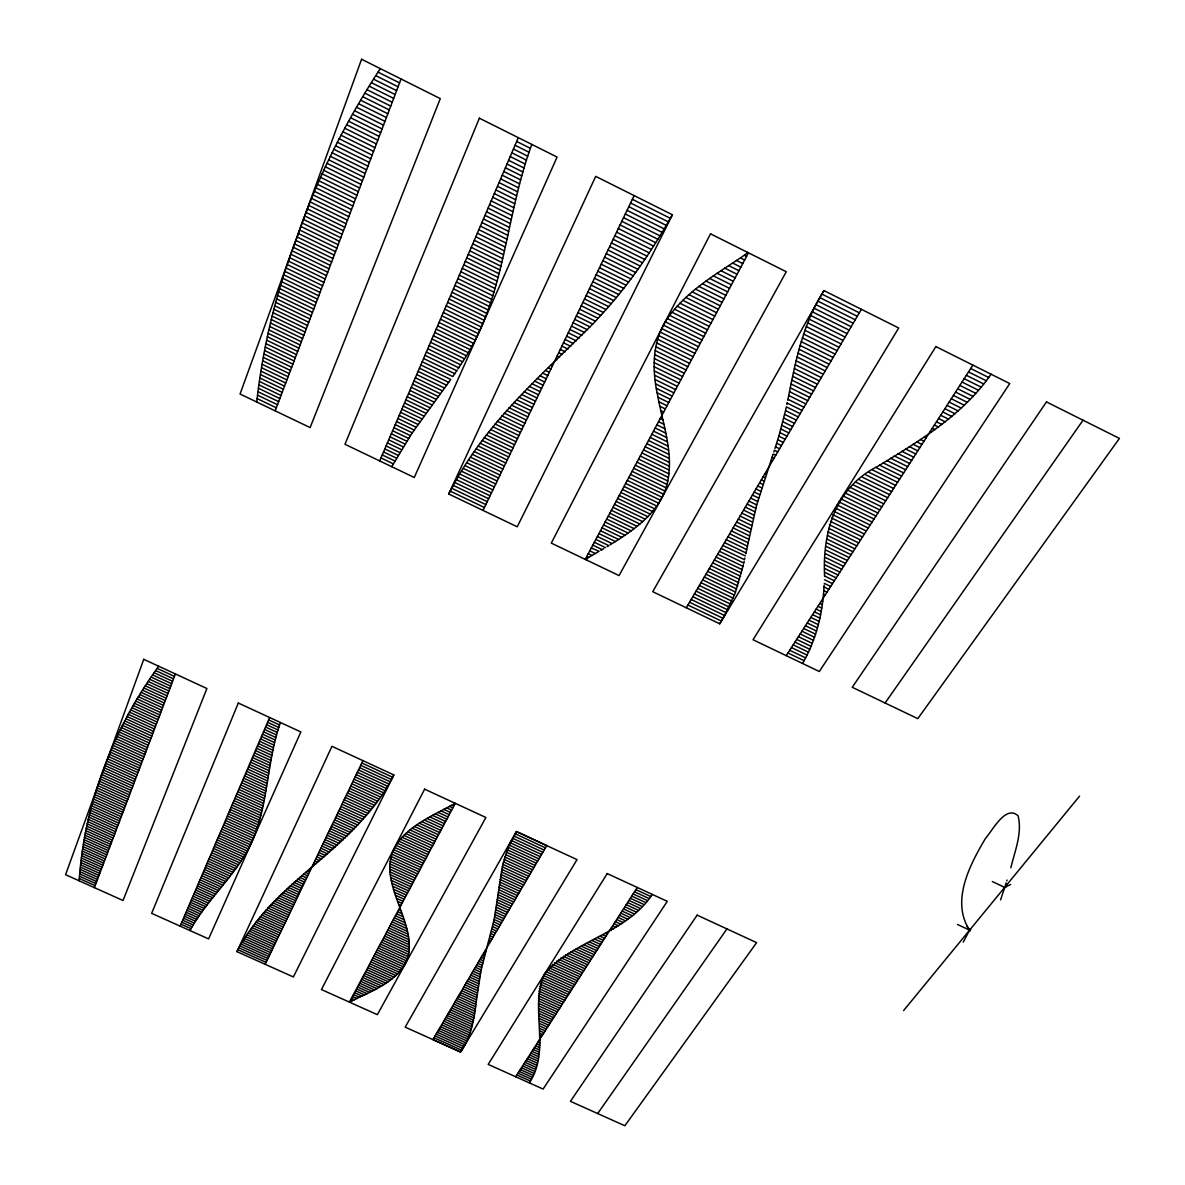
<?xml version="1.0" encoding="UTF-8"?>
<svg xmlns="http://www.w3.org/2000/svg" width="1185" height="1185" viewBox="0 0 1185 1185"><rect width="100%" height="100%" fill="white"/><g stroke="black" fill="none" stroke-linecap="round" stroke-linejoin="round"><path stroke-width="1.5" d="M652.283 894.408C626.584 933.795 574.325 939.587 544.833 973.581C528.777 1007.872 551.41 1049.377 529.399 1082.897M747.424 252.286A23.107 21.33 20.8 0 1 746.046 253.931L740.477 257.93A70.7 64.049 13.8 0 0 738.981 258.863C714.14 275.276 687.744 291.184 669.643 315.403C652.283 337.755 651.646 367.928 657.453 394.472C662.77 424.6 675.109 455.825 666.414 486.531C659.393 510.217 638.922 526.318 619.029 539.205M389.791 866.502C391.198 831.633 429.37 817.843 455.233 803.312L349.456 1002.14C371.572 990.704 401.626 981.402 408.677 954.429C413.209 923.53 389.658 897.06 389.791 866.502L415.402 878.218M991.075 374.193C962.783 415.106 919.353 441.072 877.729 466.357C835.395 487.168 822.197 532.583 824.627 576.502M824.464 579.717L832.507 583.612M824.256 583.361L830.685 586.471M824.153 585.168L824.005 587.434M823.93 588.338C822.508 612.289 816.954 636.182 805.8 657.542M79.143 880.81C84.372 803.697 113.316 728.568 158.686 666.222M476.474 999.873L481.14 969.893L494.16 919.456L502.84 864.354L508.217 847.438L516.556 831.589L546.759 845.616L432.94 1039.615L460.432 1052.013C471.334 1036.875 474.43 1017.989 476.488 999.873L460.506 992.615M256.715 402.011C263.026 345.65 276.638 290.31 296.931 237.37M189.97 930.551C207.523 898.26 237.474 874.337 252.464 840.491C268.699 803 266.788 760.8 280.401 722.495M772.827 455.025L756.563 505.328L745.78 553.795M824.019 290.621C802.763 323.475 795.253 362.506 787.788 400.263M745.335 555.913L722.82 545.5M744.713 558.876L744.891 558.031M787.284 402.633L786.87 404.515M462.343 362.166C505.921 297.213 504.958 215.863 531.843 144.437M744.165 561.394L743.884 562.653M743.795 563.068L719.428 551.292M786.144 407.818L786.351 406.87L800.156 413.683M785.922 408.751L785.611 410.158M743.425 564.741L735.011 593.626L723.665 617.281M785.492 410.617L798.26 416.913M785.388 411.091L779.197 434.836M778.93 435.725L776.086 445.012M1010.849 867.761C1014.834 850.993 1022.448 833.218 1018.093 815.872C1005.843 804.2 992.215 830.892 985.342 838.624C969.952 864.68 950.651 900.985 969.508 930.018M774.96 448.522L775.805 445.901M1007.043 880.085L1006.791 880.885M1006.139 882.899L1005.887 883.714M1005.621 884.528L1005.354 885.343M1000.599 899.889L1004.821 886.958M773.82 452.003L774.397 450.256L777.73 451.9M773.109 454.166L775.894 455.025M297.242 236.496C317.521 177.187 346.005 121.018 380.296 68.611M94.341 887.624L175.38 673.939M275.157 410.854L401.019 78.98M180.164 926.152L269.632 717.517M379.689 460.921L518.304 137.667M391.746 466.697L412.025 433.177L450.73 379.481L420.823 364.965M236.941 951.629L331.948 746.313L393.835 774.931L293.362 976.958L236.941 951.629C274.002 879.581 357.707 847.956 393.835 774.931M448.715 493.982L595.685 176.372L672.399 214.752L517.223 526.792L448.715 493.982L451.766 488.264L485.82 504.588M265.188 964.309L362.936 760.651M483.036 510.424L634.123 195.614M805.622 657.897L789.684 650.269M805.444 658.253L802.526 663.452M672.399 214.752C653.705 247.798 632.494 279.571 607.357 308.1M963.272 942.09L969.597 930.136L966.827 926.211M585.227 559.364L748.461 252.82M452.166 487.568C485.924 422.704 542.182 374.49 593.107 323.712M686.293 607.772L861.376 309.315M719.725 623.799L898.704 327.993L823.901 290.562L652.728 591.7L719.725 623.799L721.754 620.347M723.457 617.622L722.183 619.666M461.854 362.921L460.417 365.173M515.682 1076.75L637.293 887.476M786.233 655.646L972.9 365.099M459.928 365.913L457.988 368.89M456.003 371.838L456.995 370.357M455.514 372.564L453.262 375.852M597.684 1113.559L726.938 928.921M885.076 703.001L1083.031 420.201M903.592 1010.583L1079.55 796.142M606.705 308.841L605.076 310.677M604.424 311.418L597.803 318.691M597.136 319.417L595.803 320.854M595.462 321.209L577.969 312.603M595.122 321.565L593.774 323.001M586.175 559.824A17.656 14.383 19.9 0 1 588.59 557.409L598.307 551.81M618.629 539.456L600.484 530.732M618.229 539.723L614.571 542.049M613.741 542.552L612.097 543.574L597.403 536.509M611.282 544.078L610.038 544.848M608.794 545.604L595.862 539.397M608.379 545.855L607.12 546.611M603.787 548.596L600.839 550.344M599.151 551.321L591.285 547.988M1010.642 884.484L1004.687 887.372L992.349 881.551M79.795 873.982L96.652 881.566M182.697 920.227L193.259 924.967M240.2 946.045L267.973 958.532M352.434 996.466L357.07 998.555M519.149 1071.358L532.124 1077.195M79.573 876.263L95.881 883.58M181.853 922.197L192.133 926.818M239.103 947.911L267.04 960.457M351.427 998.348L354.537 999.755M517.993 1073.166L531.25 1079.12M79.365 878.544L95.111 885.61M181.009 924.181L191.037 928.685M238.007 949.763L266.121 962.383M350.419 1000.244L351.989 1000.94M516.838 1074.958L530.347 1081.016M84.313 837.365L109.153 848.578M196.517 888.009L214.115 895.949M260.27 916.775L283.067 927.07M368.787 965.745L394.042 977.151M537.946 1042.104L540.079 1043.052M83.928 839.647L108.353 850.667M195.644 890.053L212.678 897.741M258.848 918.568L282.104 929.07M367.75 967.701L392.131 978.706M536.761 1043.955L539.945 1045.392M83.557 841.928L107.568 852.756M194.77 892.098L211.271 899.533M257.456 920.36L281.156 931.054M366.713 969.641L390.146 980.217M535.561 1045.807L539.753 1047.688M83.202 844.224L106.783 854.844M193.896 894.127L209.849 901.326M256.078 922.167L280.193 933.039M365.676 971.581L388.087 981.684M534.376 1047.659L539.516 1049.969M82.876 846.505L105.983 856.918M193.022 896.156L208.456 903.118M254.731 923.974L279.245 935.024M364.639 973.522L385.954 983.135M533.191 1049.495L539.234 1052.221M82.55 848.801L105.198 859.006M192.148 898.186L207.079 904.91M253.412 925.796L278.297 937.009M363.617 975.448L383.762 984.528M532.006 1051.347L538.894 1054.443M82.254 851.082L104.413 861.065M191.289 900.215L205.716 906.718M252.109 927.618L277.349 938.979M362.595 977.388L381.526 985.905M530.836 1053.184L538.508 1056.635M81.958 853.378L103.628 863.139M190.415 902.229L204.383 908.51M250.835 929.44L276.401 940.949M361.558 979.314L379.23 987.268M529.651 1055.005L538.079 1058.812M81.676 855.674L102.843 865.198M189.556 904.244L203.05 910.317M249.576 931.262L275.453 942.919M360.536 981.224L376.874 988.586M528.48 1056.842L537.605 1060.945M81.409 857.97L102.073 867.257M188.696 906.258L201.746 912.124M248.346 933.099L274.52 944.889M359.514 983.15L374.49 989.89M527.31 1058.664L537.072 1063.063M81.158 860.251L101.288 869.316M187.837 908.258L200.472 913.946M247.132 934.935L273.572 946.845M358.507 985.061L372.075 991.164M526.125 1060.486L536.494 1065.152M80.921 862.547L100.518 871.36M186.978 910.258L199.213 915.768M245.932 936.787L272.639 948.8M357.485 986.972L369.631 992.438M524.955 1062.308L535.872 1067.226M80.684 864.843L99.733 873.419M186.119 912.257L197.969 917.59M244.747 938.638L271.706 950.755M356.463 988.883L367.157 993.682M523.8 1064.13L535.205 1069.27M80.447 867.139L98.962 875.463M185.26 914.257L196.754 919.427M243.592 940.49L270.773 952.696M355.456 990.779L364.654 994.911M522.629 1065.937L534.494 1071.284M80.224 869.42L98.192 877.492M184.401 916.242L195.569 921.263M242.451 942.342L269.825 954.651M354.448 992.674L362.136 996.141M521.474 1067.759L533.754 1073.269M80.002 871.701L97.422 879.537M183.556 918.242L194.399 923.115M241.31 944.193L268.906 956.591M353.441 994.571L359.618 997.355M520.304 1069.566L532.954 1075.239M92.282 803.563L121.24 816.702M209.878 856.874L235.815 868.62M284.681 890.779L297.657 896.66M384.592 936.061L409.462 947.333M538.494 1005.828L556.12 1013.827M91.63 805.8L120.426 818.85M208.975 858.977L234.423 870.501M282.874 892.468L296.68 898.719M383.525 938.076L409.329 949.778M538.627 1008.361L554.891 1015.738M90.993 808.037L119.611 820.998M208.071 861.08L233.015 872.382M281.097 894.157L295.687 900.763M382.459 940.075L409.077 952.133M538.775 1010.894L553.662 1017.634M90.371 810.273L118.796 823.145M207.168 863.169L231.593 874.234M279.349 895.86L294.709 902.822M381.392 942.075L408.677 954.429M538.953 1013.427L552.447 1019.544M89.764 812.51L117.982 825.293M206.264 865.257L230.157 876.085M277.616 897.563L293.732 904.866M380.326 944.075L408.129 956.665M539.131 1015.975L551.218 1021.44M89.171 814.762L117.167 827.426M205.375 867.346L228.72 877.922M275.912 899.282L292.754 906.895M379.274 946.06L407.462 958.828M539.323 1018.508L550.003 1023.336M88.608 816.998L116.367 829.559M204.487 869.435L227.268 879.744M274.224 901L291.777 908.939M378.208 948.044L406.648 960.917M539.516 1021.04L548.788 1025.232M88.045 819.25L115.552 831.692M203.583 871.523L225.802 881.566M272.565 902.718L290.799 910.969M377.156 950.029L405.714 962.946M539.693 1023.559L547.574 1027.114M87.512 821.501L114.752 833.825M202.694 873.597L224.335 883.373M270.935 904.451L289.821 912.998M376.104 952.014L404.663 964.931M539.856 1026.062L546.359 1029.01M87.009 823.768L113.953 835.943M201.805 875.671L222.869 885.18M269.336 906.184L288.859 915.013M375.052 953.984L403.478 966.827M539.99 1028.55L545.159 1030.891M86.505 826.019L113.138 838.062M200.932 877.729L221.402 886.987M267.751 907.932L287.881 917.027M374.001 955.954L402.159 968.678M540.093 1031.024L543.945 1032.757M86.031 828.285L112.338 840.18M200.043 879.803L219.936 888.78M266.21 909.695L286.918 919.056M372.949 957.924L400.752 970.485M540.167 1033.483L542.745 1034.638M85.572 830.552L111.538 842.283M199.154 881.862L218.47 890.587M264.685 911.458L285.955 921.056M371.912 959.88L399.226 972.218M540.212 1035.912L541.545 1036.505M85.127 832.818L110.738 844.387M198.28 883.906L217.018 892.379M263.188 913.22L284.993 923.071M370.861 961.85L397.597 973.907M84.713 835.099L109.953 846.49M197.391 885.965L215.566 894.157M261.707 914.998L284.03 925.07M369.824 963.805L395.864 975.551M539.145 1040.237L540.167 1040.697M449.322 1011.694L472.948 1022.403M448.211 1013.575L472.445 1024.551M447.115 1015.456L471.911 1026.699M446.004 1017.337L471.319 1028.802M444.908 1019.219L470.697 1030.891M443.812 1021.085L470.015 1032.95M442.716 1022.951L469.304 1034.994M441.62 1024.818L468.534 1036.994M440.524 1026.684L467.705 1038.978M439.442 1028.536L466.831 1040.919M438.346 1030.387L465.912 1042.844M437.265 1032.239L464.92 1044.74M436.184 1034.09L463.883 1046.607M435.102 1035.942L462.787 1048.444M434.021 1037.779L461.646 1050.251M102.725 772.324L132.868 786.055M222.706 826.937L252.464 840.491M544.833 973.581L573.57 986.661M101.925 774.56L132.024 788.262M221.773 829.115L251.487 842.624M309.685 869.109L310.663 869.568M398.678 909.621L400.885 910.628M543.663 975.596L572.296 988.631M101.125 776.797L131.194 790.484M220.854 831.278L250.465 844.742M307.685 870.782L309.655 871.671M397.582 911.68L401.996 913.679M542.626 977.655L571.037 990.586M100.325 779.034L130.35 792.691M219.921 833.425L249.428 846.845M305.7 872.441L308.648 873.775M396.486 913.724L403.063 916.716M541.708 979.773L569.778 992.541M99.54 781.271L129.52 794.898M219.003 835.588L248.332 848.919M303.715 874.1L307.641 875.878M395.39 915.783L404.085 919.738M540.923 981.95L568.533 994.496M98.77 783.492L128.676 797.09M218.084 837.736L247.221 850.978M301.745 875.759L306.634 877.981M394.309 917.827L405.063 922.715M540.241 984.157L567.274 996.452M97.999 785.729L127.847 799.283M217.166 839.869L246.065 853.007M299.79 877.418L305.626 880.07M393.213 919.871L405.951 925.663M539.693 986.424L566.03 998.392M97.244 787.966L127.017 801.475M216.248 842.017L244.88 855.022M297.85 879.077L304.619 882.158M392.131 921.915L406.766 928.566M539.249 988.734L564.786 1000.333M96.503 790.188L126.188 803.667M215.329 844.15L243.666 857.022M295.924 880.751L303.627 884.247M391.05 923.944L407.492 931.41M538.894 991.09L563.542 1002.273M95.778 792.424L125.358 805.844M214.411 846.283L242.421 858.992M293.998 882.41L302.619 886.321M389.969 925.974L408.129 934.224M538.657 993.474L562.297 1004.213M95.052 794.646L124.529 808.022M213.507 848.401L241.148 860.947M292.102 884.069L301.627 888.394M388.887 928.003L408.632 936.965M538.479 995.889L561.053 1006.139M94.341 796.868L123.714 810.199M212.589 850.534L239.844 862.902M290.221 885.743L300.635 890.468M387.806 930.018L409.032 939.661M538.39 998.348L559.809 1008.065M93.645 799.105L122.884 812.377M211.685 852.652L238.526 864.828M288.355 887.417L299.642 892.542M386.74 932.047L409.299 942.282M538.375 1000.821L558.579 1009.99M92.963 801.341L122.07 814.539M210.782 854.755L237.178 866.724M286.503 889.091L298.65 894.601M385.658 934.061L409.447 944.845M538.405 1003.325L557.35 1011.901M466.194 982.943L477.955 988.305M465.053 984.883L477.644 990.616M463.913 986.824L477.348 992.941M462.772 988.764L477.051 995.252M461.646 990.69L476.77 997.563M459.38 994.541L476.192 1002.184M458.254 996.466L475.896 1004.48M457.129 998.377L475.6 1006.776M456.018 1000.288L475.289 1009.042M454.892 1002.199L474.963 1011.309M453.766 1004.11L474.607 1013.56M452.655 1006.006L474.237 1015.797M451.544 1007.902L473.837 1018.019M450.433 1009.798L473.408 1020.226M115.064 740.892L144.837 754.504M235.919 796.157L262.566 808.333M326.112 837.395L339.414 843.468M573.422 950.459L591.508 958.739M114.101 743.143L143.963 756.785M234.956 798.379L262.033 810.762M325.06 839.558L337.488 845.246M389.821 869.168L414.261 880.337M570.814 951.881L590.204 960.754M113.153 745.38L143.104 759.067M234.008 800.601L261.47 813.162M324.023 841.735L335.562 847.008M389.983 871.879L413.135 882.455M568.252 953.332L588.915 962.768M112.22 747.631L142.244 761.348M233.045 802.823L260.893 815.547M322.987 843.898L333.607 848.756M390.28 874.649L412.01 884.573M565.763 954.799L587.627 964.783M111.301 749.883L141.37 763.614M232.097 805.045L260.285 817.917M321.95 846.06L331.652 850.489M390.709 877.463L410.884 886.676M563.334 956.295L586.323 966.797M110.398 752.134L140.511 765.88M231.149 807.252L259.648 820.257M320.913 848.223L329.667 852.222M391.257 880.337L409.758 888.78M560.994 957.821L585.049 968.797M109.509 754.371L139.667 768.132M230.201 809.459L258.997 822.597M319.876 850.371L327.697 853.941M391.909 883.255L408.647 890.883M558.757 959.391L583.761 970.796M108.635 756.622L138.808 770.398M229.268 811.651L258.3 824.908M318.839 852.519L325.697 855.659M392.665 886.202L407.536 892.986M556.609 960.991L582.472 972.796M107.761 758.874L137.949 772.635M228.32 813.858L257.56 827.189M317.817 854.666L323.712 857.362M393.509 889.194L406.411 895.075M554.565 962.65L581.198 974.796M106.902 761.111L137.105 774.886M227.372 816.05L256.804 829.456M316.78 856.814L321.713 859.051M394.427 892.216L405.3 897.163M552.625 964.338L579.909 976.781M106.043 763.362L136.245 777.123M226.439 818.242L256.004 831.707M315.758 858.947L319.698 860.74M395.42 895.253L404.189 899.252M550.818 966.086L578.635 978.766M105.198 765.599L135.401 779.36M225.506 820.42L255.175 833.944M314.736 861.08L317.698 862.428M396.471 898.319L403.078 901.341M549.129 967.878L577.362 980.75M104.369 767.85L134.557 781.596M224.572 822.597L254.301 836.136M313.714 863.213L315.684 864.102M397.553 901.385L401.982 903.414M547.574 969.73L576.103 982.721M103.539 770.087L133.712 783.818M223.639 824.775L253.397 838.328M312.692 865.331L313.684 865.776M398.664 904.466L400.871 905.488M546.137 971.626L574.829 984.691M483.569 953.332L485.154 954.058M482.384 955.332L484.532 956.31M481.214 957.332L483.91 958.561M480.043 959.332L483.317 960.813M478.873 961.316L482.739 963.079M477.718 963.301L482.176 965.345M476.548 965.286L481.658 967.612M475.392 967.256L481.14 969.893M474.237 969.241L480.666 972.174M473.082 971.211L480.206 974.455M471.926 973.166L479.777 976.751M470.771 975.137L479.377 979.047M469.615 977.092L478.992 981.358M468.475 979.047L478.621 983.668M467.334 981.002L478.281 985.979M130.483 709.785L157.146 722.035M249.502 764.458L268.684 773.257M340.954 806.452L364.447 817.235M403.922 835.366L431.473 848.016M609.979 930.003L611.045 930.492M129.239 711.992L156.257 724.39M248.524 766.739L268.269 775.819M339.888 808.688L362.788 819.205M402.085 837.247L430.303 850.208M128.024 714.185L155.368 726.731M247.547 769.035L267.854 778.367M338.806 810.925L361.114 821.161M400.352 839.173L429.148 852.385M605.905 933.513L607.298 934.15M126.839 716.392L154.48 729.071M246.554 771.317L267.44 780.9M337.74 813.162L359.425 823.101M398.752 841.143L427.992 854.563M603.283 934.995L605.965 936.224M125.669 718.599L153.591 731.412M245.576 773.598L267.04 783.448M336.673 815.384L357.707 825.027M397.256 843.172L426.837 856.74M600.617 936.446L604.646 938.298M124.514 720.821L152.702 733.737M244.599 775.879L266.625 785.981M335.607 817.606L355.959 826.937M395.894 845.246L425.682 858.903M597.921 937.883L603.313 940.357M123.388 723.028L151.828 736.063M243.636 778.145L266.21 788.499M334.54 819.813L354.197 828.833M394.649 847.379L424.526 861.065M595.211 939.305L601.995 942.416M122.277 725.25L150.939 738.388M242.658 780.411L265.796 791.017M333.474 822.034L352.419 830.715M393.553 849.556L423.371 863.228M592.485 940.712L600.676 944.475M121.196 727.486L150.065 740.714M241.696 782.678L265.366 793.52M332.422 824.242L350.612 832.581M392.591 851.808L422.23 865.376M589.73 942.105L599.358 946.519M120.129 729.708L149.191 743.025M240.718 784.929L264.936 796.024M331.356 826.449L348.79 834.433M391.761 854.104L421.09 867.524M586.975 943.497L598.04 948.563M119.078 731.945L148.318 745.321M239.755 787.181L264.492 798.512M330.304 828.641L346.953 836.269M391.08 856.459L419.949 869.672M584.235 944.889L596.736 950.607M118.041 734.182L147.444 747.631M238.792 789.432L264.033 800.986M329.252 830.833L345.102 838.091M390.532 858.888L418.809 871.819M581.494 946.267L595.418 952.651M117.034 736.418L146.57 749.927M237.829 791.684L263.559 803.445M328.201 833.025L343.22 839.898M390.146 861.362L417.668 873.952M578.769 947.659L594.115 954.68M116.041 738.655L145.696 752.223M236.867 793.92L263.07 805.904M327.149 835.203L341.324 841.691M389.895 863.909L416.527 876.085M576.073 949.052L592.811 956.71M494.16 919.456L501.462 922.819M493.686 921.856L500.248 924.878M493.182 924.241L499.048 926.937M492.649 926.611L497.848 928.996M492.101 928.966L496.633 931.04M491.523 931.292L495.434 933.084M490.931 933.617L494.234 935.128M490.323 935.928L493.049 937.172M489.701 938.224L491.849 939.201M489.05 940.505L490.664 941.231M488.413 942.771L489.464 943.26M484.739 951.333L485.791 951.807M149.725 679.301L169.825 688.589M263.514 731.812L275.972 737.559M356.241 774.59L385.614 788.144M438.05 812.332L448.019 816.939M628.968 900.422L641.811 906.332M148.258 681.479L168.907 691.003M262.492 734.167L275.335 740.092M355.144 776.901L384.207 790.306M435.265 813.858L446.834 819.19M627.606 902.555L639.915 908.243M146.792 683.656L167.989 693.418M261.485 736.522L274.698 742.625M354.034 779.197L382.785 792.454M432.51 815.384L445.634 821.427M626.228 904.703L637.974 910.11M145.34 685.819L167.085 695.832M260.478 738.877L274.105 745.158M352.937 781.493L381.363 794.602M429.8 816.924L444.434 823.679M624.85 906.821L636.004 911.961M143.918 687.996L166.167 698.246M259.471 741.232L273.528 747.705M351.827 783.789L379.911 796.72M427.118 818.479L443.249 825.915M623.488 908.954L633.975 913.783M142.496 690.159L165.263 700.646M258.463 743.573L272.965 750.253M350.73 786.07L378.445 798.838M424.497 820.05L442.064 828.137M622.125 911.087L631.901 915.575M141.089 692.336L164.345 703.046M257.456 745.913L272.431 752.801M349.634 788.366L376.963 800.942M421.919 821.649L440.879 830.374M620.762 913.205L629.783 917.353M139.697 694.499L163.441 705.43M256.449 748.253L271.898 755.363M348.538 790.632L375.467 803.03M419.401 823.249L439.694 832.596M619.399 915.309L627.606 919.086M138.319 696.676L162.538 707.815M255.456 750.579L271.409 757.911M347.457 792.913L373.942 805.104M416.957 824.893L438.509 834.803M618.052 917.427L625.384 920.804M136.971 698.854L161.634 710.2M254.464 752.905L270.921 760.474M346.361 795.179L372.416 807.163M414.572 826.552L437.324 837.025M616.689 919.53L623.117 922.478M135.623 701.031L160.73 712.585M253.471 755.215L270.447 763.036M345.279 797.446L370.861 809.207M412.276 828.256L436.154 839.232M615.341 921.634L620.792 924.137M134.305 703.223L159.827 714.955M252.479 757.541L269.987 765.584M344.198 799.697L369.29 811.236M410.054 829.974L434.984 841.439M613.993 923.737L618.437 925.766M133.016 705.401L158.938 717.31M251.487 759.852L269.543 768.147M343.117 801.949L367.691 813.251M407.907 831.737L433.814 843.631M612.66 925.826L616.022 927.366M131.742 707.593L158.035 719.68M250.494 762.148L269.113 770.709M342.035 804.2L366.076 815.25M405.863 833.529L432.643 845.823M611.312 927.914L613.549 928.936M499.24 884.514L518.674 893.475M498.9 887.047L517.43 895.593M498.559 889.594L516.186 897.726M498.233 892.142L514.942 899.83M497.922 894.675L513.712 901.948M497.596 897.208L512.468 904.051M497.27 899.726L511.239 906.155M496.945 902.229L510.009 908.258M496.589 904.733L508.78 910.347M496.234 907.221L507.55 912.435M495.863 909.71L506.336 914.524M495.463 912.169L505.106 916.597M495.063 914.613L503.892 918.671M494.619 917.042L502.677 920.745M157.175 668.414L174.447 676.398M268.61 719.902L279.601 724.983M361.81 762.977L392.487 777.153M452.329 804.808L454.062 805.607M635.901 889.639L650.639 896.452M155.679 670.606L173.528 678.842M267.588 722.302L278.831 727.486M360.699 765.317L391.139 779.374M449.441 806.318L452.848 807.889M634.508 891.801L648.95 898.482M154.183 672.784L172.595 681.286M266.566 724.687L278.075 730.004M359.588 767.643L389.776 781.582M446.567 807.814L451.633 810.155M633.116 893.964L647.232 900.481M152.687 674.961L171.677 683.73M265.544 727.057L277.349 732.508M358.462 769.969L388.399 783.774M443.708 809.311L450.433 812.421M631.738 896.127L645.469 902.466M151.206 677.139L170.744 686.159M264.522 729.442L276.653 735.026M357.352 772.279L387.021 785.966M440.864 810.821L449.233 814.673M630.361 898.274L643.662 904.407M507.284 849.793L536.39 863.272M506.41 852.163L535.116 865.465M505.58 854.563L533.828 867.642M504.825 856.992L532.554 869.82M504.114 859.421L531.28 871.997M503.447 861.88L530.006 874.16M502.84 864.354L528.732 876.322M502.262 866.827L527.473 878.485M501.729 869.331L526.199 880.648M501.24 871.849L524.94 882.795M500.796 874.367L523.681 884.943M500.366 876.9L522.437 887.076M499.966 879.433L521.178 889.209M499.596 881.966L519.919 891.342M515.164 833.781L545.441 847.838M513.846 836.003L544.152 850.06M512.587 838.239L542.849 852.282M511.402 840.506L541.545 854.489M510.276 842.787L540.256 856.696M509.224 845.098L538.968 858.888M508.217 847.438L537.679 861.08M957.48 924.463L969.597 930.136M258.137 391.805L278.653 401.641M383.525 451.944L396.383 458.106M453.381 485.435L487.228 501.67M589.76 550.847L595.359 553.528M691.151 599.477L724.687 615.548M791.432 647.558L807.044 655.053M257.649 395.212L277.483 404.722M382.237 454.936L394.768 460.935M588.249 553.691L591.982 555.484M689.537 602.247L723.043 618.318M257.175 398.604L276.312 407.788M380.963 457.928L393.183 463.779M450.182 491.094L484.428 507.506M586.738 556.535L588.604 557.424M687.907 605.017L721.324 621.029M787.966 652.965L804.156 660.712M263.396 357.426L290.473 370.475M396.56 421.564L414.158 430.036M470.608 457.217L501.433 472.06M605.12 521.992L628.109 533.057M707.638 571.363L737.707 585.849M809.014 620.185L818.346 624.688M262.818 360.877L289.273 373.616M395.242 424.63L412.261 432.821M468.786 460.032L499.996 475.052M603.58 524.911L624.999 535.235M705.979 574.207L736.67 588.989M807.237 622.954L817.487 627.887M262.24 364.328L288.088 376.771M393.924 427.696L410.38 435.606M466.979 462.846L498.574 478.044M602.024 527.829L621.844 537.353M704.32 577.051L735.574 592.085M805.459 625.71L816.554 631.057M261.692 367.78L286.889 379.896M392.62 430.748L408.529 438.406M465.187 465.661L497.137 481.021M702.661 579.865L734.433 595.151M803.697 628.465L815.561 634.182M261.159 371.231L285.703 383.036M391.317 433.799L406.707 441.205M463.439 468.475L495.715 483.998M598.943 533.62L615.385 541.53M701.002 582.694L733.219 598.188M801.934 631.22L814.51 637.263M260.626 374.667L284.519 386.147M389.998 436.835L404.915 444.005M461.706 471.304L494.293 486.961M699.357 585.508L731.96 601.18M800.171 633.96L813.414 640.315M260.107 378.104L283.348 389.258M388.71 439.872L403.137 446.819M460.002 474.118L492.871 489.909M697.698 588.308L730.627 604.128M798.409 636.686L812.243 643.337M259.604 381.54L282.163 392.368M387.406 442.909L401.404 449.633M458.314 476.948L491.449 492.871M594.337 542.271L605.461 547.603M696.069 591.108L729.249 607.046M796.661 639.411L811.029 646.314M259.115 384.962L280.993 395.464M386.117 445.93L399.7 452.448M456.64 479.777L490.042 495.804M592.811 545.13L602.099 549.588M694.425 593.907L727.797 609.919M794.913 642.137L809.755 649.261M258.626 388.384L279.823 398.56M384.814 448.937L398.027 455.277M454.996 482.606L488.635 498.737M692.795 596.692L726.272 612.764M793.165 644.847L808.422 652.165M270.343 322.942L302.59 338.525M409.906 390.428L434.228 402.189M490.634 429.474L515.993 441.738M620.866 492.456L654.712 508.824M724.524 542.582L745.957 552.951M823.768 590.574L827.026 592.159M269.558 326.379L301.36 341.754M408.558 393.583L432.155 404.989M488.487 432.214L514.527 444.805M619.266 495.434L652.52 511.505M823.456 594.144L825.204 594.989M268.773 329.83L300.146 344.983M407.21 396.723L430.096 407.773M486.368 434.969L513.061 447.856M617.681 498.411L650.209 514.127M721.117 548.403L744.535 559.705M268.032 333.266L298.916 348.197M405.877 399.849L428.052 410.558M484.295 437.724L511.594 450.907M616.096 501.388L647.78 516.69M821.575 600.632L822.716 601.18M267.306 336.718L297.702 351.397M404.529 402.974L426.022 413.343M482.236 440.494L510.128 453.959M614.526 504.351L645.232 519.178M717.725 554.18L743.039 566.4M819.768 603.446L822.271 604.661M266.595 340.169L296.487 354.596M403.196 406.085L423.993 416.128M480.221 443.264L508.676 456.995M612.941 507.313L642.596 521.622M716.036 557.068L742.24 569.704M817.961 606.261L821.768 608.083M265.914 343.62L295.287 357.781M401.863 409.195L421.993 418.912M478.236 446.049L507.224 460.017M611.371 510.261L639.856 524.007M714.348 559.942L741.41 572.992M816.169 609.06L821.205 611.49M265.262 347.072L294.073 360.966M400.53 412.306L420.008 421.697M476.296 448.834L505.773 463.039M609.801 513.209L637.041 526.333M712.674 562.801L740.551 576.251M814.376 611.845L820.583 614.837M264.61 350.523L292.873 364.151M399.197 415.387L418.038 424.467M474.37 451.618L504.321 466.06M608.246 516.142L634.123 528.629M710.985 565.675L739.647 579.48M812.584 614.63L819.901 618.155M264.003 353.974L291.673 367.306M397.879 418.483L416.083 427.252M472.474 454.418L502.884 469.067M606.676 519.074L631.146 530.865M709.311 568.519L738.699 582.679M810.792 617.415L819.161 621.444M279.63 288.607L315.003 305.774M423.593 358.522L454.759 373.66M513.994 402.426L530.91 410.647M636.982 462.165L668.473 477.466M741.825 513.09L753.171 518.6M825.693 553.825L845.468 563.438M278.608 292.028L313.744 309.092M422.216 361.751L452.759 376.578M511.52 405.107L529.399 413.787M635.353 465.231L667.822 480.992M740.077 516.082L752.371 522.037M825.486 557.542L843.601 566.341M277.601 295.45L312.499 312.396M509.061 407.788L527.903 416.927M633.723 468.282L667.007 484.443M738.344 519.045L751.601 525.488M825.293 561.246L841.75 569.23M276.609 298.887L311.24 315.684M419.446 368.18L448.685 382.37M506.647 410.469L526.392 420.053M632.109 471.334L666.029 487.79M736.596 522.022L750.846 528.925M825.13 564.964L839.898 572.118M275.646 302.323L309.996 318.972M418.083 371.379L446.641 385.229M504.262 413.165L524.896 423.178M630.494 474.37L664.874 491.049M734.863 524.985L750.12 532.376M824.967 568.667L838.047 575.006M274.698 305.745L308.752 322.261M416.705 374.578L444.582 388.087M501.907 415.861L523.414 426.289M628.88 477.407L663.556 494.219M733.13 527.932L749.409 535.827M824.804 572.37L836.195 577.88M273.779 309.181L307.522 325.519M415.342 377.763L442.509 390.932M499.581 418.572L521.918 429.4M627.265 480.429L662.089 497.3M731.397 530.88L748.713 539.264M824.642 576.043L834.344 580.754M272.891 312.618L306.278 328.793M413.98 380.948L440.435 393.761M497.3 421.282L520.437 432.495M625.65 483.45L660.46 500.292M729.679 533.813L748.016 542.7M272.017 316.054L305.049 332.037M412.617 384.118L438.361 396.575M495.049 424.008L518.956 435.576M624.051 486.457L658.682 503.21M727.96 536.746L747.335 546.122M271.172 319.491L303.819 335.281M411.269 387.273L436.287 399.389M492.827 426.733L517.475 438.657M622.451 489.449L656.771 506.054M726.242 539.664L746.654 549.544M824.034 586.975L828.848 589.315M290.918 254.242L327.741 272.209M437.62 325.816L473.378 343.265M540.212 375.867L546.211 378.785M653.513 431.133L666.651 437.546M759.555 482.873L762.859 484.487M831.529 517.993L864.383 534.02M289.718 257.693L326.453 275.601M436.199 329.119L471.674 346.42M537.501 378.519L544.656 382.014M651.839 434.273L667.407 441.872M757.763 485.939L761.762 487.879M830.478 521.385L862.473 536.983M288.533 261.13L325.164 278.993M434.791 332.422L469.927 349.545M534.791 381.17L543.115 385.229M650.165 437.413L668.059 446.123M755.986 488.975L760.681 491.271M829.559 524.851L860.562 539.96M287.377 264.581L323.89 282.371M433.369 335.71L468.134 352.641M532.109 383.822L541.575 388.428M648.506 440.524L668.607 450.315M754.193 492.027L759.644 494.678M828.774 528.362L858.651 542.923M286.222 268.017L322.601 285.733M431.962 338.999L466.312 355.722M529.458 386.473L540.049 391.628M646.847 443.649L669.021 454.447M752.416 495.049L758.622 498.07M828.093 531.902L856.755 545.87M285.081 271.454L321.328 289.096M430.57 342.272L464.461 358.774M526.821 389.124L538.508 394.812M645.203 446.745L669.303 458.491M750.638 498.085L757.63 501.477M827.5 535.501L854.874 548.818M283.956 274.876L320.054 292.458M429.163 345.531L462.58 361.795M524.2 391.776L536.983 397.997M643.544 449.856L669.451 462.461M748.876 501.092L756.667 504.899M827.012 539.116L852.978 551.751M282.845 278.312L318.795 295.791M427.77 348.79L460.654 364.802M521.607 394.442L535.457 401.182M641.9 452.937L669.451 466.342M747.098 504.114L755.749 508.306M826.597 542.774L851.097 554.684M281.749 281.749L317.521 299.138M426.378 352.049L458.714 367.78M519.045 397.093L533.946 404.337M640.255 456.032L669.288 470.134M745.335 507.106L754.86 511.742M826.241 546.433L849.215 557.617M280.682 285.17L316.262 302.456M424.985 355.293L456.758 370.727M516.512 399.76L532.42 407.507M638.626 459.099L668.962 473.852M743.587 510.113L754.001 515.164M825.945 550.136L847.349 560.52M302.219 222.987L339.473 241.251M450.552 295.657L486.902 313.462M560.298 349.412L565.156 351.797M658.001 397.271L668.74 402.544M847.912 490.309L881.788 506.899M300.916 226.483L338.155 244.717M449.1 299.05L485.569 316.899M558.713 352.715L562.357 354.493M658.934 401.774L667.036 405.744M772.102 457.188L774.057 458.151M845.438 493.108L879.833 509.95M299.627 229.979L336.851 248.183M447.649 302.412L484.206 320.305M557.143 356.004L559.572 357.189M659.897 406.292L665.318 408.943M770.931 460.639L772.235 461.276M843.128 495.967L877.892 512.986M298.353 233.46L335.533 251.65M446.212 305.789L482.784 323.683M555.572 359.277L556.772 359.87M660.904 410.81L663.63 412.143M840.98 498.9L875.952 516.008M297.079 236.926L334.229 255.086M444.775 309.152L481.317 327.016M839.01 501.907L874.012 519.03M295.82 240.407L332.926 258.537M443.338 312.499L479.821 330.334M551.218 365.232L552.432 365.81M660.238 418.512L662.948 419.831M837.188 504.988L872.071 522.037M294.576 243.873L331.622 261.959M441.901 315.832L478.266 333.607M548.448 367.883L550.862 369.068M658.549 421.682L663.941 424.319M764.962 473.659L766.265 474.296M835.543 508.143L870.146 525.044M293.347 247.324L330.319 265.381M440.464 319.165L476.681 336.851M545.692 370.549L549.307 372.312M656.86 424.837L664.904 428.763M763.155 476.74L765.11 477.703M834.047 511.357L868.22 528.036M292.132 250.79L329.03 268.802M439.042 322.498L475.052 340.065M542.952 373.216L547.751 375.556M655.187 427.992L665.807 433.177M761.362 479.807L763.969 481.095M832.714 514.645L866.294 531.028M314.573 191.407L351.486 209.567M463.779 264.803L497.152 281.215M574.725 319.372L590.056 326.912M654.298 358.522L684.323 373.275M782.796 421.727L792.602 426.541M875.937 467.542L899.608 479.184M313.136 194.932L350.138 213.122M462.298 268.269L496.145 284.904M573.096 322.75L587.33 329.741M654.15 362.595L682.575 376.563M781.833 425.371L790.736 429.74M872.427 469.912L897.608 482.295M311.714 198.443L348.805 216.662M460.817 271.721L495.123 288.577M571.481 326.112L584.59 332.541M654.164 366.743L680.827 379.837M780.856 429L788.854 432.94M868.99 472.311L895.608 485.391M310.307 201.968L347.457 220.203M459.336 275.172L494.056 292.221M569.881 329.46L581.835 335.34M654.342 370.949L679.079 383.11M779.834 432.599L786.988 436.11M865.628 474.741L893.623 488.487M308.93 205.479L346.124 223.743M457.869 278.608L492.96 295.835M568.267 332.807L579.065 338.11M654.653 375.23L677.346 386.369M778.797 436.169L785.137 439.279M862.384 477.214L891.638 491.582M307.552 208.99L344.791 227.253M456.403 282.03L491.819 299.42M566.667 336.155L576.295 340.88M655.112 379.555L675.613 389.613M777.73 439.724L783.27 442.449M859.229 479.718L889.654 494.663M306.204 212.5L343.457 230.764M454.936 285.452L490.649 302.975M565.067 339.473L573.525 343.62M655.675 383.925L673.895 392.857M776.634 443.264L781.419 445.604M856.192 482.28L887.683 497.73M304.856 215.996L342.124 234.274M453.47 288.859L489.449 306.5M563.482 342.806L570.726 346.361M656.357 388.339L672.176 396.101M775.523 446.775L779.582 448.759M853.289 484.902L885.713 500.796M303.538 219.492L340.806 237.755M452.003 292.265L488.19 309.996M561.883 346.109L567.941 349.086M657.142 392.798L670.458 399.315M850.534 487.568L883.758 503.847M328.571 159.738L363.795 177.128M477.333 233.223L505.21 246.998M589.478 288.622L613.771 300.62M663.481 325.179L700.261 343.339M790.365 387.85L809.696 397.405M909.369 446.641L917.827 450.818M326.912 163.249L362.417 180.772M475.807 236.763L504.366 250.865M587.819 292.073L611.223 303.627M661.763 328.586L698.469 346.701M789.58 391.687L807.785 400.678M905.607 448.982L915.783 454.003M325.282 166.759L361.04 184.401M474.296 240.303L503.521 254.731M586.175 295.509L608.646 306.619M660.208 332.052L696.691 350.064M788.795 395.509L805.874 403.937M901.829 451.292L913.739 457.173M323.683 170.284L359.662 188.03M472.785 243.829L502.662 258.567M584.516 298.946L606.053 309.566M658.83 335.607L694.899 353.397M787.995 399.315L803.963 407.196M898.052 453.618L911.709 460.343M322.113 173.81L358.285 191.644M471.275 247.354L501.788 262.389M582.872 302.368L603.432 312.514M657.631 339.236L693.136 356.729M787.181 403.107L802.052 410.44M894.305 455.914L909.68 463.498M320.557 177.32L356.922 195.244M469.764 250.85L500.9 266.195M581.242 305.789L600.795 315.432M656.608 342.939L691.359 360.062M890.557 458.225L907.651 466.653M319.032 180.846L355.559 198.843M468.268 254.36L499.996 269.987M579.598 309.196L598.144 318.335M655.764 346.716L689.596 363.38M886.839 460.535L905.636 469.793M317.521 184.371L354.197 202.428M466.772 257.841L499.078 273.75M655.098 350.567L687.833 366.683M784.618 414.35L796.364 420.127M883.151 462.861L903.622 472.933M316.04 187.882L352.849 205.997M465.275 261.322L498.13 277.497M576.34 315.995L592.767 324.068M654.609 354.508L686.071 369.987M783.715 418.038L794.483 423.341M879.522 465.187L901.607 476.059M344.731 128.217L376.386 143.933M491.197 200.887L512.868 211.641M604.587 257.145L635.649 272.55M685.863 297.465L716.569 312.707M798.038 353.13L827.204 367.587M936.476 421.801L941.882 424.482M342.82 131.713L374.978 147.651M489.642 204.516L511.979 215.596M602.884 260.67L633.323 275.764M682.841 300.323L714.748 316.143M797.075 356.966L825.234 370.935M934.372 425.059L938.446 427.074M340.954 135.208L373.556 151.369M488.087 208.145L511.105 219.551M601.195 264.196L630.953 278.949M679.938 303.227L712.911 319.58M796.142 360.832L823.279 374.267M932.284 428.303L934.965 429.637M339.103 138.704L372.149 155.087M486.531 211.745L510.246 223.506M599.506 267.721L628.583 282.119M677.168 306.189L711.089 323.001M795.253 364.699L821.323 377.6M930.21 431.547L931.425 432.155M337.266 142.2L370.757 158.79M484.991 215.359L509.402 227.431M597.832 271.217L626.169 285.259M674.517 309.196L709.282 326.408M794.394 368.565L819.368 380.918M335.474 145.711L369.35 162.478M483.45 218.944L508.558 231.371M596.144 274.727L623.74 288.385M672.014 312.262L707.46 329.815M793.55 372.431L817.428 384.236M924.211 437.087L926.063 438.006M333.711 149.206L367.957 166.152M481.91 222.528L507.728 235.297M594.47 278.208L621.281 291.48M669.643 315.403L705.653 333.207M792.735 376.297L815.487 387.539M920.552 439.517L923.989 441.22M331.963 152.717L366.565 169.825M480.384 226.098L506.884 239.207M592.811 281.689L618.807 294.547M667.436 318.587L703.86 336.599M791.935 380.148L813.562 390.843M916.849 441.916L921.93 444.434M330.26 156.227L365.173 173.484M478.858 229.668L506.054 243.103M591.137 285.155L616.304 297.598M665.377 321.846L702.053 339.976M791.15 384.014L811.621 394.131M913.117 444.286L919.871 447.634M360.847 100.295L387.836 113.73M503.803 171.499L520.704 179.913M618.318 228.527L653.572 246.095M713.355 275.868L731.412 284.859M807.726 322.868L843.098 340.48M953.407 395.434L967.153 402.278M358.759 103.791L386.384 117.537M502.218 175.202L519.637 183.882M616.585 232.141L651.394 249.472M709.667 278.475L729.53 288.37M806.289 326.586L841.083 343.902M951.274 398.752L964.205 405.196M356.685 107.287L384.947 121.344M500.633 178.905L518.6 187.837M614.852 235.741L649.202 252.835M706.023 281.112L727.664 291.88M804.941 330.319L839.084 347.309M949.141 402.07L961.198 408.084M354.641 110.768L383.51 125.136M499.048 182.594L517.578 191.807M613.134 239.326L646.995 256.167M702.453 283.748L725.812 295.361M803.637 334.081L837.099 350.716M947.022 405.389L958.132 410.914M352.612 114.264L382.074 128.913M497.463 186.267L516.601 195.777M611.416 242.91L644.773 259.485M698.957 286.429L723.946 298.857M802.408 337.858L835.099 354.108M944.889 408.692L955.006 413.713M350.612 117.745L380.652 132.676M495.893 189.941L515.638 199.747M609.697 246.48L642.522 262.789M695.551 289.14L722.095 302.323M801.238 341.65L833.114 357.485M942.786 411.98L951.807 416.468M348.627 121.24L379.23 136.438M494.323 193.599L514.69 203.716M607.994 250.05L640.255 266.062M692.218 291.88L720.258 305.804M800.127 345.457L831.144 360.862M940.668 415.254L948.563 419.179M346.672 124.736L377.808 140.185M492.753 197.243L513.772 207.686M606.29 253.605L637.96 269.321M688.989 294.65L718.406 309.255M799.06 349.279L829.159 364.225M938.564 418.527L945.245 421.845M378.074 72.152L399.538 82.876M516.675 141.459L530.347 148.303M632.346 199.302L670.443 218.366M744.461 255.368L746.55 256.419M821.96 294.132L859.332 312.81M970.708 368.505L988.72 377.511M375.897 75.692L398.056 86.772M515.06 145.251L529.028 152.243M630.568 202.99L668.384 221.891M740.477 257.93L744.639 260.004M819.887 297.613L857.288 316.306M968.53 371.912L986.201 380.74M373.705 79.232L396.59 90.653M513.431 149.029L527.74 156.183M628.805 206.664L666.296 225.402M736.522 260.478L742.728 263.588M817.902 301.138L855.244 319.787M966.353 375.29L983.639 383.94M371.542 82.757L395.123 94.533M511.816 152.806L526.481 160.123M627.043 210.338L664.207 228.898M732.567 263.026L740.832 267.158M816.006 304.693L853.2 323.253M964.175 378.667L981.032 387.095M369.379 86.268L393.657 98.385M510.202 156.553L525.266 164.078M625.295 213.996L662.104 232.364M728.657 265.573L738.936 270.713M814.199 308.278L851.171 326.719M962.013 382.044L978.366 390.206M367.217 89.793L392.191 102.236M508.602 160.301L524.081 168.033M623.547 217.64L659.986 235.83M724.761 268.136L737.04 274.268M812.466 311.877L849.141 330.171M959.85 385.406L975.655 393.287M365.084 93.289L390.739 106.087M507.002 164.048L522.911 171.988M621.799 221.284L657.868 239.266M720.924 270.698L735.159 277.808M810.807 315.521L847.127 333.622M957.702 388.754L972.885 396.323M362.965 96.8L389.287 109.909M505.402 167.781L521.8 175.943M620.051 224.913L655.72 242.688M717.118 273.276L733.278 281.334M809.237 319.18L845.112 337.058M955.554 392.102L970.041 399.315M143.755 659.319L65.56 874.708L123.033 900.511L206.901 688.515L143.755 659.319M361.588 59.25L240.051 394.027L310.129 427.592L440.287 98.622L361.588 59.25M238.318 703.031L151.65 913.354L208.59 938.905L300.842 731.945L238.318 703.031M479.377 118.189L344.968 444.286L414.261 477.481L557.083 157.057L479.377 118.189M424.615 789.166L321.446 989.564L377.363 1014.671L485.894 817.487L424.615 789.166M710.511 233.83L551.292 543.115L619.044 575.569L786.262 271.735L710.511 233.83M969.463 928.966L968.515 930.758L969.73 931.321L970.678 929.529L969.463 928.966M516.379 831.574L405.196 1027.158L460.609 1052.028L577.036 859.614L516.379 831.574M607.209 873.567L488.19 1064.411L543.1 1089.059L667.274 901.341L607.209 873.567M935.883 346.583L753.038 639.752L819.294 671.495L1009.753 383.555L935.883 346.583M697.15 915.146L570.429 1101.324L624.85 1125.75L756.622 942.638L697.15 915.146M1046.474 401.922L852.252 687.27L917.783 718.658L1119.44 438.42L1046.474 401.922M1004.524 886.869L1003.636 887.298L1005.754 887.447L1004.524 886.869"/></g></svg>
